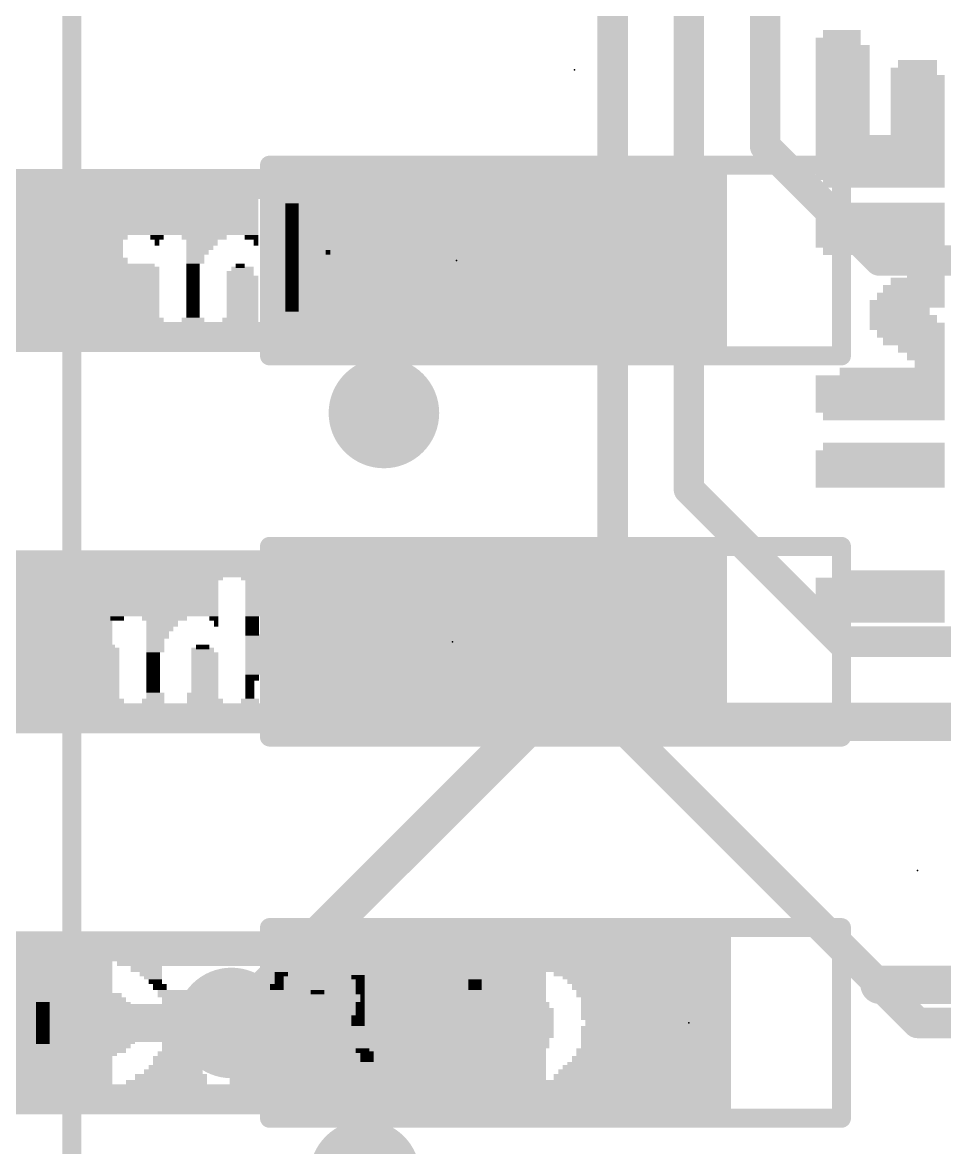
# Model space of a CAD drawing. Extents: x -30.7 to 55.9, y -16 to 25.5.
# Drawn here: x 3.69 to 9.83, y 5.52 to 13.02 of the extents above; entities that cross this region are included whole.
import ezdxf

# ---------------------------------------------------------------- set-up
doc = ezdxf.new("R2010")
doc.units = 0
for name, color, linetype in [('1', 12, 'CONTINUOUS'), ('16', 53, 'CONTINUOUS'), ('18', 110, 'CONTINUOUS'), ('22', 40, 'CONTINUOUS'), ('23', 53, 'CONTINUOUS'), ('24', 53, 'CONTINUOUS'), ('51', 53, 'CONTINUOUS')]:
    doc.layers.add(name, color=color, linetype=linetype)

# ---------------------------------------------------------------- blocks, each defined once
blk = doc.blocks.new('RECT')
blk.add_solid([(-0.5, -0.5), (0.5, -0.5), (-0.5, 0.5), (0.5, 0.5)])
blk = doc.blocks.new('ROUNDV')
at = {"const_width": 0.5}
blk.add_lwpolyline([(0, -0.25, 1), (0, 0.25, 1), (0, -0.25)], format="xyb", dxfattribs=at)

msp = doc.modelspace()

# ---------------------------------------------------------------- linework, layer by layer
at = {"layer": '1'}
for points, const_width in [([(7.62, 8.382), (7.62, 20.486)], 0.2032), ([(8.128, 20.447), (8.128, 9.906)], 0.2032), ([(8.636, 20.32), (8.636, 12.192)], 0.2032), ([(8.636, 12.192), (9.398, 11.43)], 0.2032), ([(9.398, 11.43), (11.666, 11.43)], 0.2032), ([(8.128, 9.906), (9.144, 8.89)], 0.2032), ([(9.144, 8.89), (11.666, 8.89)], 0.2032), ([(9.652, 6.35), (7.62, 8.382)], 0.2032), ([(3.066, 6.35), (5.08, 6.35)], 0.254), ([(11.666, 6.35), (9.652, 6.35)], 0.2032)]:
    msp.add_lwpolyline(points, dxfattribs=dict(at, const_width=const_width))
for points, const_width in [([(8.6719, 12.2279, 1), (8.6001, 12.1561)], 0.1016), ([(8.5852, 12.192, 1), (8.6868, 12.192)], 0.1016), ([(9.398, 11.4808, 1), (9.398, 11.3792)], 0.1016), ([(9.3621, 11.3941, 1), (9.4339, 11.4659)], 0.1016), ([(8.1639, 9.9419, 1), (8.0921, 9.8701)], 0.1016), ([(8.0772, 9.906, 1), (8.1788, 9.906)], 0.1016), ([(9.144, 8.9408, 1), (9.144, 8.8392)], 0.1016), ([(9.1081, 8.8541, 1), (9.1799, 8.9259)], 0.1016), ([(7.6559, 8.4179, 1), (7.5841, 8.3461)], 0.1016), ([(7.5692, 8.382, 1), (7.6708, 8.382)], 0.1016), ([(5.08, 6.2865, 1), (5.08, 6.4135)], 0.127), ([(9.652, 6.4008, 1), (9.652, 6.2992)], 0.1016), ([(9.6161, 6.3141, 1), (9.6879, 6.3859)], 0.1016)]:
    msp.add_lwpolyline(points, format="xyb", dxfattribs=dict(at, const_width=const_width))
at = {"layer": '16', "const_width": 0.254}
for points in [[(7.0866, 8.3566), (5.08, 6.35)], [(13.716, 8.3566), (7.0866, 8.3566)]]:
    msp.add_lwpolyline(points, dxfattribs=at)
at = {"layer": '16', "const_width": 0.127}
for points in [[(7.0866, 8.4201, 1), (7.0866, 8.2931)], [(7.1315, 8.3117, 1), (7.0417, 8.4015)], [(5.0351, 6.3949, 1), (5.1249, 6.3051)]]:
    msp.add_lwpolyline(points, format="xyb", dxfattribs=at)
at = {"layer": '22', "const_width": 0.254}
msp.add_lwpolyline([(14.732, 6.604), (9.398, 6.604)], dxfattribs=at)
at = {"layer": '22', "const_width": 0.127}
msp.add_lwpolyline([(9.398, 6.6675, 1), (9.398, 6.5405)], format="xyb", dxfattribs=at)
at = {"layer": '23'}
msp.add_point((7.366, 12.7), dxfattribs=at)
at = {"layer": '24'}
for p in [(6.5786, 11.43), (6.5532, 8.89), (9.652, 7.366), (8.128, 6.35)]:
    msp.add_point(p, dxfattribs=at)
at = {"layer": '51', "const_width": 0.127}
for points in [[(4.016, 4.345), (4.016, 21.055)], [(7.112, 12.065), (5.334, 12.065)], [(5.334, 12.065), (5.334, 10.795)], [(7.112, 10.795), (7.112, 12.065)], [(7.112, 12.065), (9.144, 12.065)], [(9.144, 12.065), (9.144, 10.795)], [(5.334, 11.938), (7.112, 11.938)], [(5.334, 11.811), (7.112, 11.811)], [(5.334, 11.684), (7.112, 11.684)], [(5.334, 11.557), (7.112, 11.557)], [(5.334, 11.43), (7.112, 11.43)], [(5.334, 11.303), (7.112, 11.303)], [(5.334, 11.176), (7.112, 11.176)], [(5.334, 11.049), (7.112, 11.049)], [(5.334, 10.922), (7.112, 10.922)], [(5.334, 10.795), (7.112, 10.795)], [(5.334, 10.795), (7.112, 10.795)], [(9.144, 10.795), (7.112, 10.795)], [(7.112, 9.525), (5.334, 9.525)], [(5.334, 9.525), (5.334, 8.255)], [(7.112, 8.255), (7.112, 9.525)], [(7.112, 9.525), (9.144, 9.525)], [(9.144, 9.525), (9.144, 8.255)], [(5.334, 9.398), (7.112, 9.398)], [(5.334, 9.271), (7.112, 9.271)], [(5.334, 9.144), (7.112, 9.144)], [(5.334, 9.017), (7.112, 9.017)], [(5.334, 8.89), (7.112, 8.89)], [(5.334, 8.763), (7.112, 8.763)], [(5.334, 8.636), (7.112, 8.636)], [(5.334, 8.509), (7.112, 8.509)], [(5.334, 8.382), (7.112, 8.382)], [(5.334, 8.255), (7.112, 8.255)], [(5.334, 8.255), (7.112, 8.255)], [(9.144, 8.255), (7.112, 8.255)], [(7.112, 6.985), (5.334, 6.985)], [(5.334, 6.985), (5.334, 5.715)], [(7.112, 5.715), (7.112, 6.985)], [(7.112, 6.985), (9.144, 6.985)], [(9.144, 6.985), (9.144, 5.715)], [(5.334, 6.858), (7.112, 6.858)], [(5.334, 6.731), (7.112, 6.731)], [(5.334, 6.604), (7.112, 6.604)], [(5.334, 6.477), (7.112, 6.477)], [(5.334, 6.35), (7.112, 6.35)], [(5.334, 6.223), (7.112, 6.223)], [(5.334, 6.096), (7.112, 6.096)], [(5.334, 5.969), (7.112, 5.969)], [(5.334, 5.842), (7.112, 5.842)], [(5.334, 5.715), (7.112, 5.715)], [(5.334, 5.715), (7.112, 5.715)], [(9.144, 5.715), (7.112, 5.715)]]:
    msp.add_lwpolyline(points, dxfattribs=at)
at = {"layer": '51', "const_width": 0.0635}
for points in [[(5.334, 12.0968, 1), (5.334, 12.0333)], [(5.3658, 12.065, 1), (5.3023, 12.065)], [(7.112, 12.0968, 1), (7.112, 12.0333)], [(7.1437, 12.065, 1), (7.0803, 12.065)], [(7.112, 12.0333, 1), (7.112, 12.0968)], [(9.1758, 12.065, 1), (9.1122, 12.065)], [(9.144, 12.0333, 1), (9.144, 12.0968)], [(5.334, 11.9698, 1), (5.334, 11.9063)], [(7.112, 11.9063, 1), (7.112, 11.9698)], [(5.334, 11.8428, 1), (5.334, 11.7792)], [(7.112, 11.7792, 1), (7.112, 11.8428)], [(5.334, 11.7158, 1), (5.334, 11.6523)], [(7.112, 11.6523, 1), (7.112, 11.7158)], [(5.334, 11.5888, 1), (5.334, 11.5252)], [(7.112, 11.5252, 1), (7.112, 11.5888)], [(5.334, 11.4618, 1), (5.334, 11.3982)], [(7.112, 11.3982, 1), (7.112, 11.4618)], [(5.334, 11.3348, 1), (5.334, 11.2713)], [(7.112, 11.2713, 1), (7.112, 11.3348)], [(5.334, 11.2078, 1), (5.334, 11.1442)], [(7.112, 11.1442, 1), (7.112, 11.2078)], [(5.334, 11.0808, 1), (5.334, 11.0173)], [(7.112, 11.0173, 1), (7.112, 11.0808)], [(5.334, 10.9538, 1), (5.334, 10.8902)], [(7.112, 10.8902, 1), (7.112, 10.9538)], [(5.334, 10.8268, 1), (5.334, 10.7632)], [(5.334, 10.8268, 1), (5.334, 10.7632)], [(5.3023, 10.795, 1), (5.3658, 10.795)], [(7.112, 10.8268, 1), (7.112, 10.7632)], [(7.0803, 10.795, 1), (7.1437, 10.795)], [(7.112, 10.7632, 1), (7.112, 10.8268)], [(7.112, 10.7632, 1), (7.112, 10.8268)], [(9.1122, 10.795, 1), (9.1758, 10.795)], [(9.144, 10.7632, 1), (9.144, 10.8268)], [(5.334, 9.5568, 1), (5.334, 9.4932)], [(5.3658, 9.525, 1), (5.3023, 9.525)], [(7.112, 9.5568, 1), (7.112, 9.4932)], [(7.1437, 9.525, 1), (7.0803, 9.525)], [(7.112, 9.4932, 1), (7.112, 9.5568)], [(9.1758, 9.525, 1), (9.1122, 9.525)], [(9.144, 9.4932, 1), (9.144, 9.5568)], [(5.334, 9.4298, 1), (5.334, 9.3662)], [(7.112, 9.3662, 1), (7.112, 9.4298)], [(5.334, 9.3028, 1), (5.334, 9.2393)], [(7.112, 9.2393, 1), (7.112, 9.3028)], [(5.334, 9.1758, 1), (5.334, 9.1122)], [(7.112, 9.1122, 1), (7.112, 9.1758)], [(5.334, 9.0488, 1), (5.334, 8.9853)], [(7.112, 8.9853, 1), (7.112, 9.0488)], [(5.334, 8.9218, 1), (5.334, 8.8582)], [(7.112, 8.8582, 1), (7.112, 8.9218)], [(5.334, 8.7948, 1), (5.334, 8.7312)], [(7.112, 8.7312, 1), (7.112, 8.7948)], [(5.334, 8.6678, 1), (5.334, 8.6043)], [(7.112, 8.6043, 1), (7.112, 8.6678)], [(5.334, 8.5408, 1), (5.334, 8.4772)], [(7.112, 8.4772, 1), (7.112, 8.5408)], [(5.334, 8.4138, 1), (5.334, 8.3502)], [(7.112, 8.3502, 1), (7.112, 8.4138)], [(5.334, 8.2868, 1), (5.334, 8.2233)], [(5.334, 8.2868, 1), (5.334, 8.2233)], [(5.3023, 8.255, 1), (5.3658, 8.255)], [(7.112, 8.2868, 1), (7.112, 8.2233)], [(7.0803, 8.255, 1), (7.1437, 8.255)], [(7.112, 8.2233, 1), (7.112, 8.2868)], [(7.112, 8.2233, 1), (7.112, 8.2868)], [(9.1122, 8.255, 1), (9.1758, 8.255)], [(9.144, 8.2233, 1), (9.144, 8.2868)], [(5.334, 7.0168, 1), (5.334, 6.9533)], [(5.3658, 6.985, 1), (5.3023, 6.985)], [(7.112, 7.0168, 1), (7.112, 6.9533)], [(7.1437, 6.985, 1), (7.0803, 6.985)], [(7.112, 6.9533, 1), (7.112, 7.0168)], [(9.1758, 6.985, 1), (9.1122, 6.985)], [(9.144, 6.9533, 1), (9.144, 7.0168)], [(5.334, 6.8898, 1), (5.334, 6.8263)], [(7.112, 6.8263, 1), (7.112, 6.8898)], [(5.334, 6.7628, 1), (5.334, 6.6993)], [(7.112, 6.6993, 1), (7.112, 6.7628)], [(5.334, 6.6357, 1), (5.334, 6.5723)], [(7.112, 6.5723, 1), (7.112, 6.6357)], [(5.334, 6.5088, 1), (5.334, 6.4453)], [(7.112, 6.4453, 1), (7.112, 6.5088)], [(5.334, 6.3818, 1), (5.334, 6.3183)], [(7.112, 6.3183, 1), (7.112, 6.3818)], [(5.334, 6.2547, 1), (5.334, 6.1913)], [(7.112, 6.1913, 1), (7.112, 6.2547)], [(5.334, 6.1277, 1), (5.334, 6.0643)], [(7.112, 6.0643, 1), (7.112, 6.1277)], [(5.334, 6.0008, 1), (5.334, 5.9373)], [(7.112, 5.9373, 1), (7.112, 6.0008)], [(5.334, 5.8738, 1), (5.334, 5.8103)], [(7.112, 5.8103, 1), (7.112, 5.8738)], [(5.334, 5.7467, 1), (5.334, 5.6833)], [(5.334, 5.7467, 1), (5.334, 5.6833)], [(7.112, 5.7467, 1), (7.112, 5.6833)], [(7.112, 5.6833, 1), (7.112, 5.7467)], [(7.112, 5.6833, 1), (7.112, 5.7467)], [(9.144, 5.6833, 1), (9.144, 5.7467)], [(5.3023, 5.715, 1), (5.3658, 5.715)], [(7.0803, 5.715, 1), (7.1437, 5.715)], [(9.1122, 5.715, 1), (9.1758, 5.715)]]:
    msp.add_lwpolyline(points, format="xyb", dxfattribs=at)

# ---------------------------------------------------------------- block references
at = {"layer": '1', "xscale": 2.44, "yscale": 1.13}
for p in [(3.066, 11.43), (3.066, 8.89), (3.066, 6.35)]:
    msp.add_blockref('RECT', p, dxfattribs=at)
at = {"layer": '18', "xscale": 0.7366, "yscale": 0.7366}
for p in [(6.096, 10.414), (6.096, 10.414), (5.08, 6.35), (5.08, 6.35), (5.969, 5.334), (5.969, 5.334)]:
    msp.add_blockref('ROUNDV', p, dxfattribs=at)
at = {"layer": '22'}
for p, xscale, yscale, rotation in [((8.997, 12.441), 0.95, 0.05, 90), ((9.052, 12.441), 1.05, 0.06, 90), ((9.107, 12.441), 1.05, 0.05, 90), ((9.157, 12.441), 1.05, 0.05, 90), ((9.197, 12.441), 1.05, 0.05, 90), ((9.247, 12.441), 1.05, 0.05, 90), ((9.302, 12.391), 0.95, 0.06, 90), ((9.552, 12.341), 0.85, 0.06, 90), ((9.607, 12.341), 0.85, 0.05, 90), ((9.657, 12.341), 0.85, 0.05, 90), ((9.707, 12.341), 0.85, 0.05, 90), ((9.757, 12.341), 0.85, 0.05, 90), ((9.497, 12.316), 0.8, 0.05, 90), ((9.807, 12.291), 0.75, 0.05, 90), ((9.357, 12.091), 0.35, 0.05, 90), ((9.407, 12.091), 0.35, 0.05, 90), ((9.447, 12.091), 0.35, 0.05, 90), ((5.1236, 12.025), 2.19, 0.03, 180), ((5.1236, 11.995), 2.19, 0.03, 180), ((5.1236, 11.97), 2.19, 0.02, 180), ((5.1236, 11.94), 2.19, 0.04, 180), ((5.1236, 11.905), 2.19, 0.03, 180), ((5.1236, 11.875), 2.19, 0.03, 180), ((4.6586, 11.85), 1.26, 0.02, 180), ((5.7986, 11.85), 0.84, 0.02, 180), ((4.6436, 11.825), 1.23, 0.03, 180), ((4.6436, 11.79), 1.23, 0.04, 180), ((4.6436, 11.755), 1.23, 0.03, 180), ((5.8136, 11.825), 0.81, 0.03, 180), ((5.4836, 11.79), 0.09, 0.04, 180), ((5.4836, 11.755), 0.09, 0.03, 180), ((5.9486, 11.79), 0.54, 0.04, 180), ((5.9636, 11.755), 0.51, 0.03, 180), ((9.107, 11.641), 0.35, 0.05, 90), ((9.157, 11.641), 0.35, 0.05, 90), ((9.197, 11.641), 0.35, 0.05, 90), ((9.247, 11.641), 0.35, 0.05, 90), ((9.302, 11.641), 0.35, 0.06, 90), ((9.357, 11.641), 0.35, 0.05, 90), ((9.407, 11.641), 0.35, 0.05, 90), ((9.447, 11.641), 0.35, 0.05, 90), ((9.497, 11.641), 0.35, 0.05, 90), ((9.552, 11.641), 0.35, 0.06, 90), ((9.607, 11.641), 0.35, 0.05, 90), ((9.657, 11.641), 0.35, 0.05, 90), ((9.707, 11.091), 1.45, 0.05, 90), ((9.757, 11.466), 0.7, 0.05, 90), ((9.807, 11.466), 0.7, 0.05, 90), ((4.6436, 11.735), 1.23, 0.03, 180), ((4.6436, 11.705), 1.23, 0.03, 180), ((5.4836, 11.735), 0.09, 0.03, 180), ((5.4836, 11.705), 0.09, 0.03, 180), ((5.9786, 11.735), 0.48, 0.03, 180), ((5.9936, 11.705), 0.45, 0.03, 180), ((8.997, 11.641), 0.25, 0.05, 90), ((9.052, 11.616), 0.3, 0.06, 90), ((4.6436, 11.67), 1.23, 0.04, 180), ((4.6436, 11.635), 1.23, 0.03, 180), ((4.6436, 11.615), 1.23, 0.03, 180), ((5.4836, 11.67), 0.09, 0.04, 180), ((5.4836, 11.635), 0.09, 0.03, 180), ((5.4836, 11.615), 0.09, 0.03, 180), ((6.0236, 11.67), 0.39, 0.04, 180), ((6.0386, 11.635), 0.36, 0.03, 180), ((6.0536, 11.615), 0.33, 0.03, 180), ((4.2086, 11.585), 0.36, 0.03, 180), ((4.1936, 11.55), 0.33, 0.04, 180), ((4.5836, 11.585), 0.09, 0.03, 180), ((4.5836, 11.55), 0.03, 0.04, 180), ((4.8986, 11.585), 0.3, 0.03, 180), ((4.8836, 11.55), 0.21, 0.04, 180), ((5.2136, 11.585), 0.09, 0.03, 180), ((5.2436, 11.55), 0.03, 0.04, 180), ((5.4836, 11.585), 0.09, 0.03, 180), ((5.4836, 11.55), 0.09, 0.04, 180), ((6.0536, 11.585), 0.33, 0.03, 180), ((6.0536, 11.55), 0.33, 0.04, 180), ((4.1936, 11.515), 0.33, 0.03, 180), ((4.1936, 11.485), 0.33, 0.03, 180), ((4.1936, 11.465), 0.33, 0.03, 180), ((4.8686, 11.515), 0.18, 0.03, 180), ((4.8536, 11.485), 0.15, 0.03, 180), ((4.8386, 11.465), 0.12, 0.03, 180), ((5.4836, 11.515), 0.09, 0.03, 180), ((5.4836, 11.485), 0.09, 0.03, 180), ((5.4836, 11.465), 0.09, 0.03, 180), ((5.7236, 11.485), 0.03, 0.03, 180), ((5.9636, 11.465), 0.51, 0.03, 180), ((6.0386, 11.485), 0.36, 0.03, 180), ((6.0536, 11.515), 0.33, 0.03, 180), ((4.2086, 11.43), 0.36, 0.04, 180), ((4.2986, 11.395), 0.54, 0.03, 180), ((4.8386, 11.43), 0.12, 0.04, 180), ((4.8236, 11.395), 0.09, 0.03, 180), ((5.1386, 11.395), 0.06, 0.03, 180), ((5.4836, 11.43), 0.09, 0.04, 180), ((5.4836, 11.395), 0.09, 0.03, 180), ((5.9636, 11.43), 0.51, 0.04, 180), ((5.9636, 11.395), 0.51, 0.03, 180), ((9.657, 10.891), 1.05, 0.05, 90), ((4.3136, 11.375), 0.57, 0.03, 180), ((4.3136, 11.345), 0.57, 0.03, 180), ((4.3136, 11.31), 0.57, 0.04, 180), ((4.8236, 11.375), 0.09, 0.03, 180), ((4.8236, 11.345), 0.09, 0.03, 180), ((4.8236, 11.31), 0.09, 0.04, 180), ((5.1386, 11.345), 0.18, 0.03, 180), ((5.1536, 11.31), 0.21, 0.04, 180), ((5.1536, 11.375), 0.15, 0.03, 180), ((5.4836, 11.375), 0.09, 0.03, 180), ((5.4836, 11.345), 0.09, 0.03, 180), ((5.4836, 11.31), 0.09, 0.04, 180), ((5.9636, 11.375), 0.51, 0.03, 180), ((5.9636, 11.345), 0.51, 0.03, 180), ((5.9636, 11.31), 0.51, 0.04, 180), ((9.607, 11.066), 0.6, 0.05, 90), ((4.3136, 11.275), 0.57, 0.03, 180), ((4.3136, 11.245), 0.57, 0.03, 180), ((4.8236, 11.275), 0.09, 0.03, 180), ((4.8236, 11.245), 0.09, 0.03, 180), ((5.1536, 11.275), 0.21, 0.03, 180), ((5.1536, 11.245), 0.21, 0.03, 180), ((5.4836, 11.275), 0.09, 0.03, 180), ((5.4836, 11.245), 0.09, 0.03, 180), ((5.9636, 11.275), 0.51, 0.03, 180), ((5.9636, 11.245), 0.51, 0.03, 180), ((9.447, 11.066), 0.4, 0.05, 90), ((9.497, 11.091), 0.45, 0.05, 90), ((9.552, 11.066), 0.5, 0.06, 90), ((4.3136, 11.225), 0.57, 0.03, 180), ((4.3136, 11.19), 0.57, 0.04, 180), ((4.3136, 11.155), 0.57, 0.03, 180), ((4.8236, 11.225), 0.09, 0.03, 180), ((4.8236, 11.19), 0.09, 0.04, 180), ((4.8236, 11.155), 0.09, 0.03, 180), ((5.1536, 11.225), 0.21, 0.03, 180), ((5.1536, 11.19), 0.21, 0.04, 180), ((5.1536, 11.155), 0.21, 0.03, 180), ((5.4836, 11.225), 0.09, 0.03, 180), ((5.4836, 11.19), 0.09, 0.04, 180), ((5.4836, 11.155), 0.09, 0.03, 180), ((5.9636, 11.225), 0.51, 0.03, 180), ((5.9636, 11.19), 0.51, 0.04, 180), ((5.9636, 11.155), 0.51, 0.03, 180), ((9.407, 11.066), 0.3, 0.05, 90), ((4.3136, 11.135), 0.57, 0.03, 180), ((4.3136, 11.105), 0.57, 0.03, 180), ((4.8236, 11.135), 0.09, 0.03, 180), ((4.8236, 11.105), 0.09, 0.03, 180), ((5.1536, 11.135), 0.21, 0.03, 180), ((5.1536, 11.105), 0.21, 0.03, 180), ((5.4836, 11.135), 0.09, 0.03, 180), ((5.4836, 11.105), 0.09, 0.03, 180), ((5.9636, 11.135), 0.51, 0.03, 180), ((5.9636, 11.105), 0.51, 0.03, 180), ((9.357, 11.066), 0.2, 0.05, 90), ((4.3136, 11.07), 0.57, 0.04, 180), ((4.3286, 11.035), 0.6, 0.03, 180), ((5.1236, 11.005), 2.19, 0.03, 180), ((4.8236, 11.035), 0.15, 0.03, 180), ((4.8236, 11.07), 0.09, 0.04, 180), ((5.1386, 11.035), 0.24, 0.03, 180), ((5.1536, 11.07), 0.21, 0.04, 180), ((5.4686, 11.07), 0.12, 0.04, 180), ((5.4836, 11.035), 0.15, 0.03, 180), ((5.9486, 11.035), 0.54, 0.03, 180), ((5.9636, 11.07), 0.51, 0.04, 180), ((9.757, 10.716), 0.7, 0.05, 90), ((5.1236, 10.975), 2.19, 0.03, 180), ((5.1236, 10.945), 2.19, 0.03, 180), ((9.807, 10.691), 0.65, 0.05, 90), ((5.1236, 10.925), 2.19, 0.03, 180), ((5.1236, 10.895), 2.19, 0.03, 180), ((5.1236, 10.865), 2.19, 0.03, 180), ((5.1236, 10.835), 2.19, 0.03, 180), ((8.997, 10.541), 0.25, 0.05, 90), ((9.052, 10.516), 0.3, 0.06, 90), ((9.107, 10.516), 0.3, 0.05, 90), ((9.157, 10.541), 0.35, 0.05, 90), ((9.197, 10.541), 0.35, 0.05, 90), ((9.247, 10.541), 0.35, 0.05, 90), ((9.302, 10.541), 0.35, 0.06, 90), ((9.357, 10.541), 0.35, 0.05, 90), ((9.407, 10.541), 0.35, 0.05, 90), ((9.447, 10.541), 0.35, 0.05, 90), ((9.497, 10.541), 0.35, 0.05, 90), ((9.552, 10.541), 0.35, 0.06, 90), ((9.607, 10.541), 0.35, 0.05, 90), ((9.052, 10.066), 0.3, 0.06, 90), ((9.107, 10.066), 0.3, 0.05, 90), ((9.157, 10.066), 0.3, 0.05, 90), ((9.197, 10.066), 0.3, 0.05, 90), ((9.247, 10.066), 0.3, 0.05, 90), ((9.302, 10.066), 0.3, 0.06, 90), ((9.357, 10.066), 0.3, 0.05, 90), ((9.407, 10.066), 0.3, 0.05, 90), ((9.447, 10.066), 0.3, 0.05, 90), ((9.497, 10.066), 0.3, 0.05, 90), ((9.552, 10.066), 0.3, 0.06, 90), ((9.607, 10.066), 0.3, 0.05, 90), ((9.657, 10.066), 0.3, 0.05, 90), ((9.707, 10.066), 0.3, 0.05, 90), ((9.757, 10.066), 0.3, 0.05, 90), ((9.807, 10.066), 0.3, 0.05, 90), ((8.997, 10.041), 0.25, 0.05, 90), ((4.9782, 9.485), 2.43, 0.03, 180), ((4.9782, 9.455), 2.43, 0.03, 180), ((4.9782, 9.43), 2.43, 0.02, 180), ((4.9782, 9.4), 2.43, 0.04, 180), ((4.9782, 9.365), 2.43, 0.03, 180), ((4.9782, 9.335), 2.43, 0.03, 180), ((4.3932, 9.31), 1.26, 0.02, 180), ((4.3782, 9.285), 1.23, 0.03, 180), ((5.6682, 9.31), 1.05, 0.02, 180), ((5.3382, 9.285), 0.33, 0.03, 180), ((5.9082, 9.285), 0.57, 0.03, 180), ((8.997, 9.191), 0.25, 0.05, 90), ((9.052, 9.166), 0.3, 0.06, 90), ((9.107, 9.166), 0.3, 0.05, 90), ((9.157, 9.191), 0.35, 0.05, 90), ((9.197, 9.191), 0.35, 0.05, 90), ((9.247, 9.191), 0.35, 0.05, 90), ((9.302, 9.191), 0.35, 0.06, 90), ((9.357, 9.191), 0.35, 0.05, 90), ((9.407, 9.191), 0.35, 0.05, 90), ((9.447, 9.191), 0.35, 0.05, 90), ((9.497, 9.191), 0.35, 0.05, 90), ((9.552, 9.191), 0.35, 0.06, 90), ((9.607, 9.191), 0.35, 0.05, 90), ((9.657, 9.191), 0.35, 0.05, 90), ((9.707, 9.191), 0.35, 0.05, 90), ((9.757, 9.191), 0.35, 0.05, 90), ((9.807, 9.191), 0.35, 0.05, 90), ((4.3782, 9.25), 1.23, 0.04, 180), ((4.3782, 9.215), 1.23, 0.03, 180), ((5.2932, 9.25), 0.24, 0.04, 180), ((5.2782, 9.215), 0.21, 0.03, 180), ((5.9532, 9.25), 0.48, 0.04, 180), ((5.9682, 9.215), 0.45, 0.03, 180), ((4.3782, 9.195), 1.23, 0.03, 180), ((4.3782, 9.165), 1.23, 0.03, 180), ((4.3782, 9.13), 1.23, 0.04, 180), ((5.2632, 9.195), 0.18, 0.03, 180), ((5.2482, 9.165), 0.15, 0.03, 180), ((5.2332, 9.13), 0.12, 0.04, 180), ((5.9832, 9.195), 0.42, 0.03, 180), ((5.9982, 9.165), 0.39, 0.03, 180), ((5.9982, 9.13), 0.39, 0.04, 180), ((4.3782, 9.095), 1.23, 0.03, 180), ((4.3782, 9.075), 1.23, 0.03, 180), ((5.2332, 9.095), 0.12, 0.03, 180), ((5.2332, 9.075), 0.12, 0.03, 180), ((5.5482, 9.075), 0.15, 0.03, 180), ((6.0132, 9.095), 0.36, 0.03, 180), ((6.0132, 9.075), 0.36, 0.03, 180), ((3.9432, 9.045), 0.36, 0.03, 180), ((3.9282, 9.01), 0.33, 0.04, 180), ((4.3182, 9.045), 0.09, 0.03, 180), ((4.6332, 9.045), 0.3, 0.03, 180), ((4.6182, 9.01), 0.21, 0.04, 180), ((4.9632, 9.045), 0.06, 0.03, 180), ((4.9782, 9.01), 0.03, 0.04, 180), ((5.2182, 9.045), 0.09, 0.03, 180), ((5.2182, 9.01), 0.09, 0.04, 180), ((5.5482, 9.01), 0.21, 0.04, 180), ((5.5632, 9.045), 0.18, 0.03, 180), ((6.0132, 9.045), 0.36, 0.03, 180), ((6.0282, 9.01), 0.33, 0.04, 180), ((3.9282, 8.975), 0.33, 0.03, 180), ((3.9282, 8.945), 0.33, 0.03, 180), ((3.9282, 8.925), 0.33, 0.03, 180), ((4.6032, 8.975), 0.18, 0.03, 180), ((4.5882, 8.945), 0.15, 0.03, 180), ((4.5882, 8.925), 0.15, 0.03, 180), ((5.2182, 8.975), 0.09, 0.03, 180), ((5.2182, 8.945), 0.09, 0.03, 180), ((5.2332, 8.925), 0.12, 0.03, 180), ((5.5632, 8.975), 0.18, 0.03, 180), ((5.5632, 8.945), 0.18, 0.03, 180), ((5.5932, 8.925), 0.18, 0.03, 180), ((6.0132, 8.975), 0.36, 0.03, 180), ((6.0132, 8.945), 0.36, 0.03, 180), ((6.0132, 8.925), 0.36, 0.03, 180), ((3.9432, 8.89), 0.36, 0.04, 180), ((3.9582, 8.855), 0.39, 0.03, 180), ((4.0482, 8.835), 0.57, 0.03, 180), ((4.2432, 8.855), 0.12, 0.03, 180), ((4.5732, 8.89), 0.12, 0.04, 180), ((4.5732, 8.855), 0.12, 0.03, 180), ((4.5732, 8.835), 0.12, 0.03, 180), ((4.8882, 8.835), 0.15, 0.03, 180), ((4.8882, 8.855), 0.09, 0.03, 180), ((5.2332, 8.89), 0.12, 0.04, 180), ((5.2332, 8.855), 0.12, 0.03, 180), ((5.2482, 8.835), 0.15, 0.03, 180), ((5.8632, 8.89), 0.66, 0.04, 180), ((5.8782, 8.855), 0.63, 0.03, 180), ((5.9082, 8.835), 0.57, 0.03, 180), ((4.0482, 8.805), 0.57, 0.03, 180), ((4.0482, 8.77), 0.57, 0.04, 180), ((4.5582, 8.805), 0.09, 0.03, 180), ((4.5582, 8.77), 0.09, 0.04, 180), ((4.9032, 8.805), 0.18, 0.03, 180), ((4.9032, 8.77), 0.18, 0.04, 180), ((5.2632, 8.805), 0.18, 0.03, 180), ((5.2782, 8.77), 0.21, 0.04, 180), ((5.9232, 8.805), 0.54, 0.03, 180), ((5.9532, 8.77), 0.48, 0.04, 180), ((4.0482, 8.735), 0.57, 0.03, 180), ((4.0482, 8.705), 0.57, 0.03, 180), ((4.0482, 8.685), 0.57, 0.03, 180), ((4.5582, 8.735), 0.09, 0.03, 180), ((4.5582, 8.705), 0.09, 0.03, 180), ((4.5582, 8.685), 0.09, 0.03, 180), ((4.9032, 8.735), 0.18, 0.03, 180), ((4.9032, 8.705), 0.18, 0.03, 180), ((4.9032, 8.685), 0.18, 0.03, 180), ((5.2932, 8.735), 0.24, 0.03, 180), ((5.3232, 8.705), 0.3, 0.03, 180), ((5.3382, 8.685), 0.33, 0.03, 180), ((5.9682, 8.735), 0.45, 0.03, 180), ((5.9832, 8.705), 0.42, 0.03, 180), ((5.9982, 8.685), 0.39, 0.03, 180), ((4.0482, 8.65), 0.57, 0.04, 180), ((4.0482, 8.615), 0.57, 0.03, 180), ((4.5582, 8.65), 0.09, 0.04, 180), ((4.5582, 8.615), 0.09, 0.03, 180), ((4.9032, 8.65), 0.18, 0.04, 180), ((4.9032, 8.615), 0.18, 0.03, 180), ((5.2182, 8.65), 0.09, 0.04, 180), ((5.2032, 8.615), 0.06, 0.03, 180), ((6.0132, 8.65), 0.36, 0.04, 180), ((6.0132, 8.615), 0.36, 0.03, 180), ((4.0482, 8.595), 0.57, 0.03, 180), ((4.0482, 8.565), 0.57, 0.03, 180), ((4.0482, 8.53), 0.57, 0.04, 180), ((4.5582, 8.595), 0.09, 0.03, 180), ((4.5582, 8.565), 0.09, 0.03, 180), ((4.5732, 8.53), 0.12, 0.04, 180), ((4.8882, 8.53), 0.21, 0.04, 180), ((4.9032, 8.595), 0.18, 0.03, 180), ((4.9032, 8.565), 0.18, 0.03, 180), ((5.2032, 8.595), 0.06, 0.03, 180), ((5.2032, 8.565), 0.06, 0.03, 180), ((5.2032, 8.53), 0.06, 0.04, 180), ((6.0132, 8.565), 0.36, 0.03, 180), ((6.0132, 8.53), 0.36, 0.04, 180), ((6.0282, 8.595), 0.33, 0.03, 180), ((4.0632, 8.495), 0.6, 0.03, 180), ((4.9782, 8.465), 2.43, 0.03, 180), ((4.5582, 8.495), 0.15, 0.03, 180), ((4.9032, 8.495), 0.24, 0.03, 180), ((5.2032, 8.495), 0.12, 0.03, 180), ((5.9982, 8.495), 0.39, 0.03, 180), ((4.9782, 8.435), 2.43, 0.03, 180), ((4.9782, 8.405), 2.43, 0.03, 180), ((4.9782, 8.385), 2.43, 0.03, 180), ((4.9782, 8.355), 2.43, 0.03, 180), ((4.9782, 8.325), 2.43, 0.03, 180), ((4.9782, 8.295), 2.43, 0.03, 180), ((5.173, 6.945), 5.19, 0.03, 180), ((5.173, 6.915), 5.19, 0.03, 180), ((5.173, 6.89), 5.19, 0.02, 180), ((5.173, 6.86), 5.19, 0.04, 180), ((5.173, 6.825), 5.19, 0.03, 180), ((5.173, 6.795), 5.19, 0.03, 180), ((5.173, 6.77), 5.19, 0.02, 180), ((3.388, 6.745), 1.62, 0.03, 180), ((4.948, 6.745), 1.26, 0.03, 180), ((6.343, 6.745), 1.23, 0.03, 180), ((7.408, 6.745), 0.72, 0.03, 180), ((3.928, 6.71), 0.3, 0.04, 180), ((3.913, 6.675), 0.27, 0.03, 180), ((4.513, 6.71), 0.21, 0.04, 180), ((4.543, 6.675), 0.15, 0.03, 180), ((5.428, 6.71), 0.12, 0.04, 180), ((5.413, 6.675), 0.09, 0.03, 180), ((5.908, 6.71), 0.18, 0.04, 180), ((5.908, 6.675), 0.12, 0.03, 180), ((6.328, 6.71), 0.36, 0.04, 180), ((6.328, 6.675), 0.3, 0.03, 180), ((6.763, 6.71), 0.21, 0.04, 180), ((6.733, 6.675), 0.15, 0.03, 180), ((7.468, 6.71), 0.6, 0.04, 180), ((7.498, 6.675), 0.54, 0.03, 180), ((3.883, 6.655), 0.21, 0.03, 180), ((3.868, 6.625), 0.18, 0.03, 180), ((3.853, 6.59), 0.15, 0.04, 180), ((4.558, 6.655), 0.12, 0.03, 180), ((4.573, 6.625), 0.09, 0.03, 180), ((4.603, 6.59), 0.09, 0.04, 180), ((5.383, 6.59), 0.09, 0.04, 180), ((5.398, 6.655), 0.06, 0.03, 180), ((5.398, 6.625), 0.06, 0.03, 180), ((5.923, 6.655), 0.09, 0.03, 180), ((5.938, 6.625), 0.06, 0.03, 180), ((5.938, 6.59), 0.06, 0.04, 180), ((6.328, 6.655), 0.3, 0.03, 180), ((6.328, 6.625), 0.3, 0.03, 180), ((6.328, 6.59), 0.3, 0.04, 180), ((6.718, 6.655), 0.12, 0.03, 180), ((6.703, 6.625), 0.09, 0.03, 180), ((6.703, 6.59), 0.09, 0.04, 180), ((7.528, 6.655), 0.48, 0.03, 180), ((7.543, 6.625), 0.45, 0.03, 180), ((7.558, 6.59), 0.42, 0.04, 180), ((3.853, 6.555), 0.15, 0.03, 180), ((3.838, 6.535), 0.12, 0.03, 180), ((4.258, 6.535), 0.18, 0.03, 180), ((4.738, 6.555), 0.3, 0.03, 180), ((4.738, 6.535), 0.3, 0.03, 180), ((5.278, 6.555), 0.36, 0.03, 180), ((5.278, 6.535), 0.36, 0.03, 180), ((5.638, 6.535), 0.18, 0.03, 180), ((5.653, 6.555), 0.09, 0.03, 180), ((5.938, 6.555), 0.06, 0.03, 180), ((5.953, 6.535), 0.03, 0.03, 180), ((6.328, 6.555), 0.3, 0.03, 180), ((6.328, 6.535), 0.3, 0.03, 180), ((6.718, 6.555), 0.12, 0.03, 180), ((6.718, 6.535), 0.12, 0.03, 180), ((7.018, 6.535), 0.18, 0.03, 180), ((7.573, 6.555), 0.39, 0.03, 180), ((7.573, 6.535), 0.39, 0.03, 180), ((3.838, 6.505), 0.12, 0.03, 180), ((3.823, 6.47), 0.09, 0.04, 180), ((3.823, 6.435), 0.09, 0.03, 180), ((4.243, 6.47), 0.33, 0.04, 180), ((4.258, 6.435), 0.36, 0.03, 180), ((4.243, 6.505), 0.27, 0.03, 180), ((4.753, 6.505), 0.27, 0.03, 180), ((4.753, 6.47), 0.27, 0.04, 180), ((4.753, 6.435), 0.27, 0.03, 180), ((5.413, 6.505), 0.63, 0.03, 180), ((5.413, 6.47), 0.63, 0.04, 180), ((5.383, 6.435), 0.57, 0.03, 180), ((5.938, 6.47), 0.06, 0.04, 180), ((5.938, 6.435), 0.06, 0.03, 180), ((5.953, 6.505), 0.03, 0.03, 180), ((6.328, 6.505), 0.3, 0.03, 180), ((6.328, 6.47), 0.3, 0.04, 180), ((6.328, 6.435), 0.3, 0.03, 180), ((6.748, 6.505), 0.18, 0.03, 180), ((6.928, 6.47), 0.54, 0.04, 180), ((6.943, 6.435), 0.57, 0.03, 180), ((7.018, 6.505), 0.3, 0.03, 180), ((7.588, 6.505), 0.36, 0.03, 180), ((7.588, 6.47), 0.36, 0.04, 180), ((7.588, 6.435), 0.36, 0.03, 180), ((3.823, 6.405), 0.09, 0.03, 180), ((3.823, 6.385), 0.09, 0.03, 180), ((4.243, 6.405), 0.39, 0.03, 180), ((4.243, 6.385), 0.39, 0.03, 180), ((4.753, 6.405), 0.27, 0.03, 180), ((4.768, 6.385), 0.24, 0.03, 180), ((5.323, 6.405), 0.45, 0.03, 180), ((5.278, 6.385), 0.36, 0.03, 180), ((5.923, 6.385), 0.09, 0.03, 180), ((5.938, 6.405), 0.06, 0.03, 180), ((6.328, 6.405), 0.3, 0.03, 180), ((6.328, 6.385), 0.3, 0.03, 180), ((6.943, 6.405), 0.57, 0.03, 180), ((6.943, 6.385), 0.57, 0.03, 180), ((7.588, 6.405), 0.36, 0.03, 180), ((7.588, 6.385), 0.36, 0.03, 180), ((3.823, 6.35), 0.09, 0.04, 180), ((3.823, 6.315), 0.09, 0.03, 180), ((3.823, 6.295), 0.09, 0.03, 180), ((4.243, 6.35), 0.39, 0.04, 180), ((4.243, 6.315), 0.39, 0.03, 180), ((4.243, 6.295), 0.39, 0.03, 180), ((4.768, 6.35), 0.24, 0.04, 180), ((4.768, 6.315), 0.24, 0.03, 180), ((4.768, 6.295), 0.24, 0.03, 180), ((5.263, 6.35), 0.33, 0.04, 180), ((5.248, 6.315), 0.3, 0.03, 180), ((5.248, 6.295), 0.3, 0.03, 180), ((5.863, 6.295), 0.21, 0.03, 180), ((5.893, 6.315), 0.15, 0.03, 180), ((5.923, 6.35), 0.09, 0.04, 180), ((6.328, 6.35), 0.3, 0.04, 180), ((6.328, 6.315), 0.3, 0.03, 180), ((6.328, 6.295), 0.3, 0.03, 180), ((6.943, 6.35), 0.57, 0.04, 180), ((6.943, 6.315), 0.57, 0.03, 180), ((6.943, 6.295), 0.57, 0.03, 180), ((7.588, 6.315), 0.36, 0.03, 180), ((7.588, 6.295), 0.36, 0.03, 180), ((7.603, 6.35), 0.33, 0.04, 180), ((3.823, 6.265), 0.09, 0.03, 180), ((3.823, 6.23), 0.09, 0.04, 180), ((4.243, 6.265), 0.39, 0.03, 180), ((4.258, 6.23), 0.36, 0.04, 180), ((4.753, 6.265), 0.27, 0.03, 180), ((4.753, 6.23), 0.27, 0.04, 180), ((5.233, 6.265), 0.27, 0.03, 180), ((5.233, 6.23), 0.27, 0.04, 180), ((5.788, 6.23), 0.42, 0.04, 180), ((5.803, 6.265), 0.33, 0.03, 180), ((6.328, 6.265), 0.3, 0.03, 180), ((6.328, 6.23), 0.3, 0.04, 180), ((6.943, 6.265), 0.57, 0.03, 180), ((6.928, 6.23), 0.54, 0.04, 180), ((7.588, 6.265), 0.36, 0.03, 180), ((7.588, 6.23), 0.36, 0.04, 180), ((3.838, 6.195), 0.12, 0.03, 180), ((3.838, 6.165), 0.12, 0.03, 180), ((3.838, 6.145), 0.12, 0.03, 180), ((4.243, 6.195), 0.33, 0.03, 180), ((4.243, 6.165), 0.27, 0.03, 180), ((4.243, 6.145), 0.15, 0.03, 180), ((4.738, 6.145), 0.3, 0.03, 180), ((4.753, 6.195), 0.27, 0.03, 180), ((4.753, 6.165), 0.27, 0.03, 180), ((5.233, 6.195), 0.27, 0.03, 180), ((5.233, 6.165), 0.27, 0.03, 180), ((5.233, 6.145), 0.27, 0.03, 180), ((5.668, 6.195), 0.24, 0.03, 180), ((5.653, 6.165), 0.21, 0.03, 180), ((5.653, 6.145), 0.15, 0.03, 180), ((5.938, 6.195), 0.12, 0.03, 180), ((5.953, 6.165), 0.09, 0.03, 180), ((5.983, 6.145), 0.09, 0.03, 180), ((6.328, 6.195), 0.24, 0.03, 180), ((6.328, 6.165), 0.24, 0.03, 180), ((6.313, 6.145), 0.15, 0.03, 180), ((6.703, 6.145), 0.15, 0.03, 180), ((6.928, 6.195), 0.54, 0.03, 180), ((6.733, 6.165), 0.15, 0.03, 180), ((7.033, 6.165), 0.27, 0.03, 180), ((7.018, 6.145), 0.18, 0.03, 180), ((7.573, 6.165), 0.39, 0.03, 180), ((7.573, 6.145), 0.39, 0.03, 180), ((7.588, 6.195), 0.36, 0.03, 180), ((3.853, 6.11), 0.15, 0.04, 180), ((3.868, 6.075), 0.18, 0.03, 180), ((4.723, 6.11), 0.33, 0.04, 180), ((4.723, 6.075), 0.33, 0.03, 180), ((5.233, 6.11), 0.27, 0.04, 180), ((5.248, 6.075), 0.3, 0.03, 180), ((5.983, 6.11), 0.09, 0.04, 180), ((5.998, 6.075), 0.12, 0.03, 180), ((6.673, 6.075), 0.15, 0.03, 180), ((6.703, 6.11), 0.15, 0.04, 180), ((7.543, 6.075), 0.45, 0.03, 180), ((7.558, 6.11), 0.42, 0.04, 180), ((3.883, 6.055), 0.21, 0.03, 180), ((3.898, 6.025), 0.24, 0.03, 180), ((3.913, 5.99), 0.27, 0.04, 180), ((4.678, 5.99), 0.48, 0.04, 180), ((4.693, 6.025), 0.39, 0.03, 180), ((4.708, 6.055), 0.36, 0.03, 180), ((5.263, 5.99), 0.39, 0.04, 180), ((5.248, 6.055), 0.3, 0.03, 180), ((5.263, 6.025), 0.33, 0.03, 180), ((5.998, 5.99), 0.3, 0.04, 180), ((5.983, 6.025), 0.21, 0.03, 180), ((5.983, 6.055), 0.15, 0.03, 180), ((6.658, 5.99), 0.3, 0.04, 180), ((6.658, 6.025), 0.24, 0.03, 180), ((6.658, 6.055), 0.18, 0.03, 180), ((7.498, 5.99), 0.54, 0.04, 180), ((7.513, 6.025), 0.51, 0.03, 180), ((7.528, 6.055), 0.48, 0.03, 180), ((5.173, 5.925), 5.19, 0.03, 180), ((3.928, 5.955), 0.36, 0.03, 180), ((4.648, 5.955), 0.54, 0.03, 180), ((5.293, 5.955), 0.45, 0.03, 180), ((5.983, 5.955), 0.39, 0.03, 180), ((6.673, 5.955), 0.45, 0.03, 180), ((7.453, 5.955), 0.63, 0.03, 180), ((5.173, 5.895), 5.19, 0.03, 180), ((5.173, 5.865), 5.19, 0.03, 180), ((5.173, 5.845), 5.19, 0.03, 180), ((5.173, 5.815), 5.19, 0.03, 180), ((5.173, 5.785), 5.19, 0.03, 180), ((5.173, 5.755), 5.19, 0.03, 180)]:
    msp.add_blockref('RECT', p, dxfattribs=dict(at, xscale=xscale, yscale=yscale, rotation=rotation))
at = {"layer": '22', "yscale": 1.2192}
for p, xscale in [((2.9972, 11.43), 2.1844), ((7.2898, 11.43), 2.1844), ((2.8702, 8.89), 1.8288), ((7.2898, 8.89), 2.1844), ((8.0264, 6.35), 0.762)]:
    msp.add_blockref('RECT', p, dxfattribs=dict(at, xscale=xscale))

doc.saveas('drawing.dxf')
